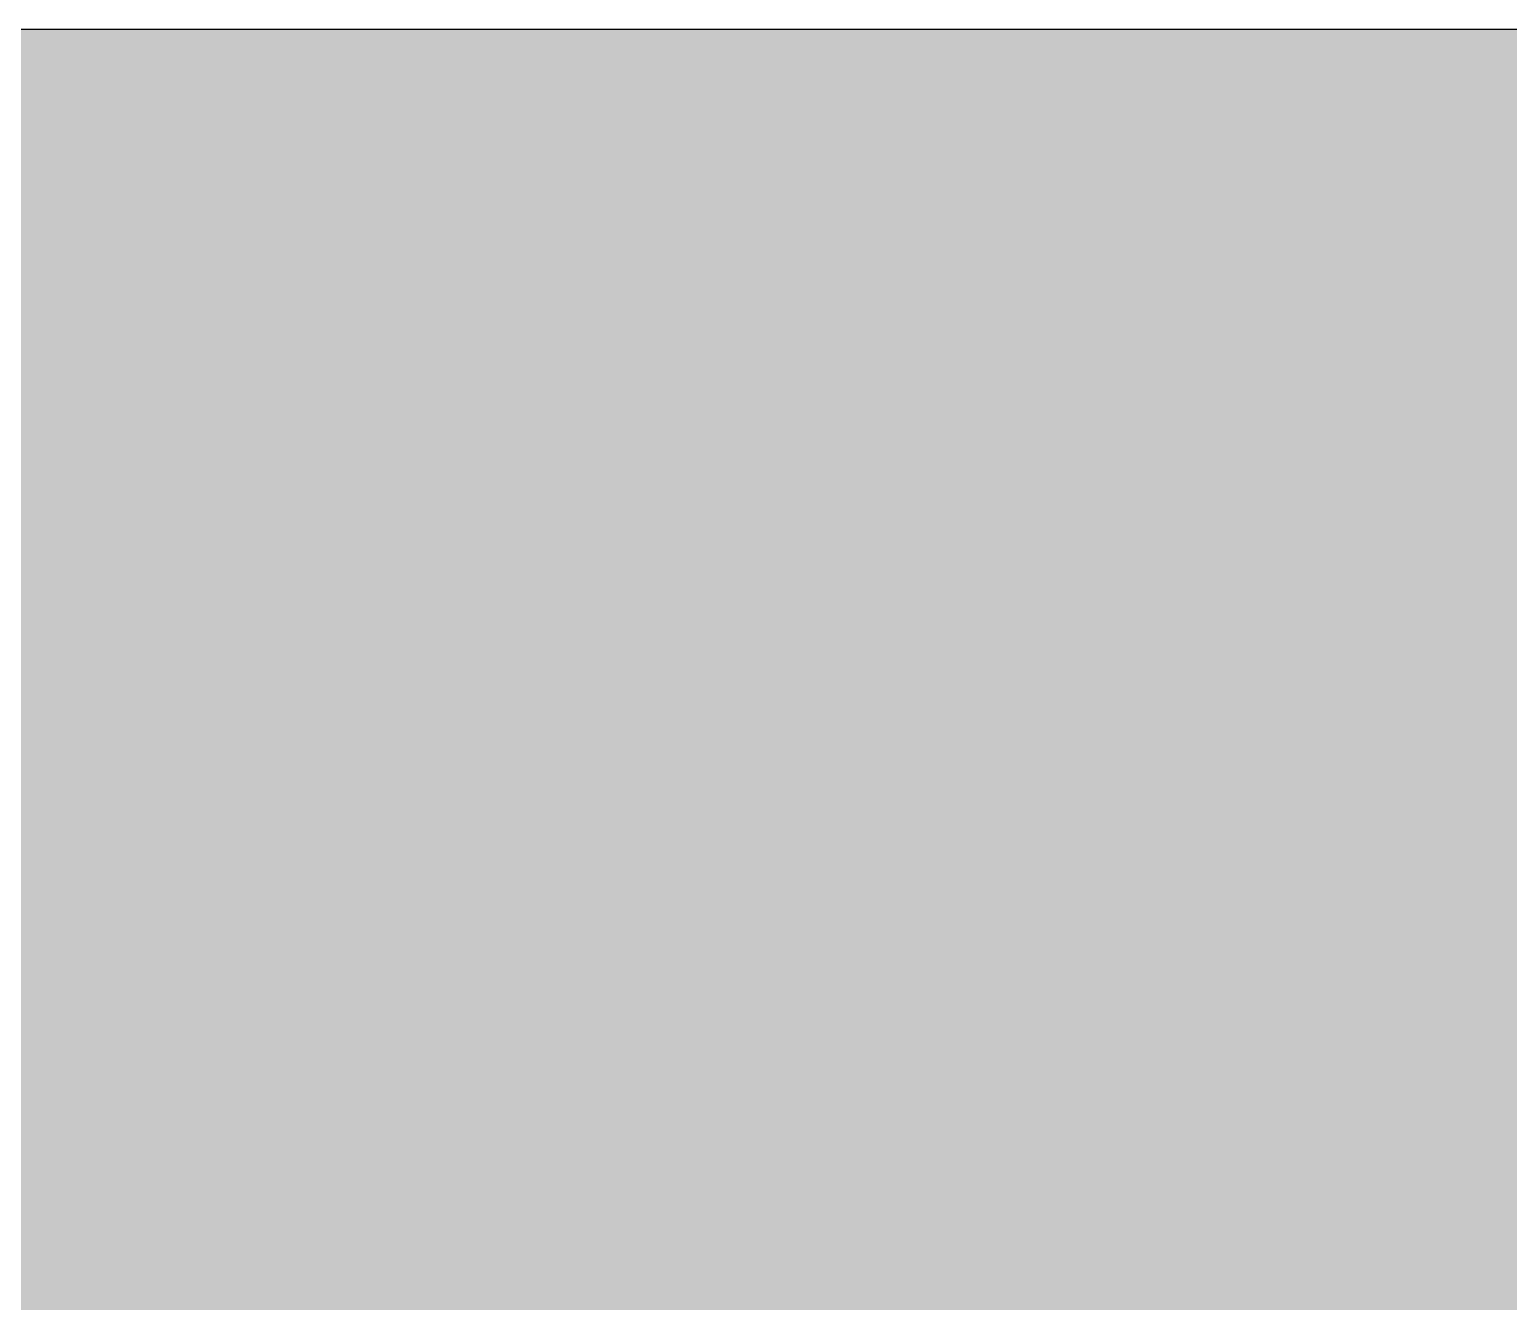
# Model space of a CAD drawing. Header units: millimetres. Extents: x 652554 to 1678317, y -308114 to 170803.
# Drawn here: x 747556.22 to 747566.56, y -99719.91 to -99711.02 of the extents above; entities that cross this region are included whole.
import ezdxf

# ---------------------------------------------------------------- set-up
doc = ezdxf.new("R2010")
doc.units = ezdxf.units.MM
doc.layers.add('A-FLOR-FNSH', color=2, linetype='Continuous', lineweight=70)
doc.layers.add('A-FLOR-PATT', color=1, linetype='Continuous', lineweight=70)

msp = doc.modelspace()

# ---------------------------------------------------------------- hatches: boundary and pattern name
at = {"layer": 'A-FLOR-PATT', "lineweight": 9}
h = msp.add_hatch(dxfattribs=at)
h.set_pattern_fill('FP_1', color=256, style=0, pattern_type=2)
h.set_pattern_definition([(50, (755994.4, -200931.02), (364.3679, -31.8783), [38.1, -419.1]), (355, (755994.4, -200931.02), (-70.4859, 382.1133), [30.48, -335.28]), (100.451, (756024.76, -200933.68), (293.885, 350.2334), [32.38, -356.18]), (46.184, (755994.4, -200829.4), (542.1585, -84.0858), [57.15, -628.65]), (96.636, (756039.57, -200836.4), (474.805, 494.8554), [48.57, -534.27]), (351.184, (755994.4, -200829.4), (474.8102, 494.85), [45.72, -502.92]), (21, (756045.2, -200854.82), (303.2285, -204.5305), [38.1, -419.1]), (326, (756045.2, -200854.82), (123.6039, 368.376), [30.48, -335.28]), (71.451, (756070.46, -200871.86), (426.8341, 163.8427), [32.38, -356.18]), (37.5, (755994.4, -200931.02), (6.17665, 169.11015), [16.764, -314.452, 16.764, -323.596, -336.55]), (37.5, (755994.4, -200931.02), (6.17665, 169.11015), [-671.576, 16.764, -319.786]), (7.5, (755994.4, -200931.02), (133.63888, 200.3615), [16.764, -177.292, 16.764, -306.832, -128.27]), (7.5, (755994.4, -200931.02), (133.63888, 200.3615), [-517.652, 16.764, -111.506]), (327.5, (755881.11, -200931.02), (271.18182, -11.45836), [16.764, -110.236, 16.764, -379.476, -525.78]), (327.5, (755881.11, -200931.02), (271.18182, -11.45836), [-523.24, 16.764, -509.016]), (317.5, (755830.3, -200931.02), (296.2585, 50.85285), [16.764, -148.336, 16.764, -246.38, -373.38]), (317.5, (755830.3, -200931.02), (296.2585, 50.85285), [-428.244, 16.764, -356.616])])
h.paths.add_polyline_path([(749159.9004, -99861.019), (750447.1965, -99861.019), (750447.1965, -99711.019), (745767.6922, -99711.019), (745767.6922, -99861.019), (748990.5098, -99861.019)])
h.paths.add_polyline_path([(754072.2274, -99861.019), (754219.175, -99861.019), (754219.175, -99711.019), (751295.7247, -99711.019), (751295.7247, -99861.019), (753733.4462, -99861.019)])

# ---------------------------------------------------------------- linework, layer by layer
at = {"layer": 'A-FLOR-FNSH', "color": 7, "lineweight": 25}
msp.add_line((754219.175, -99711.019), (745767.6922, -99711.019), dxfattribs=at)

doc.saveas('drawing.dxf')
